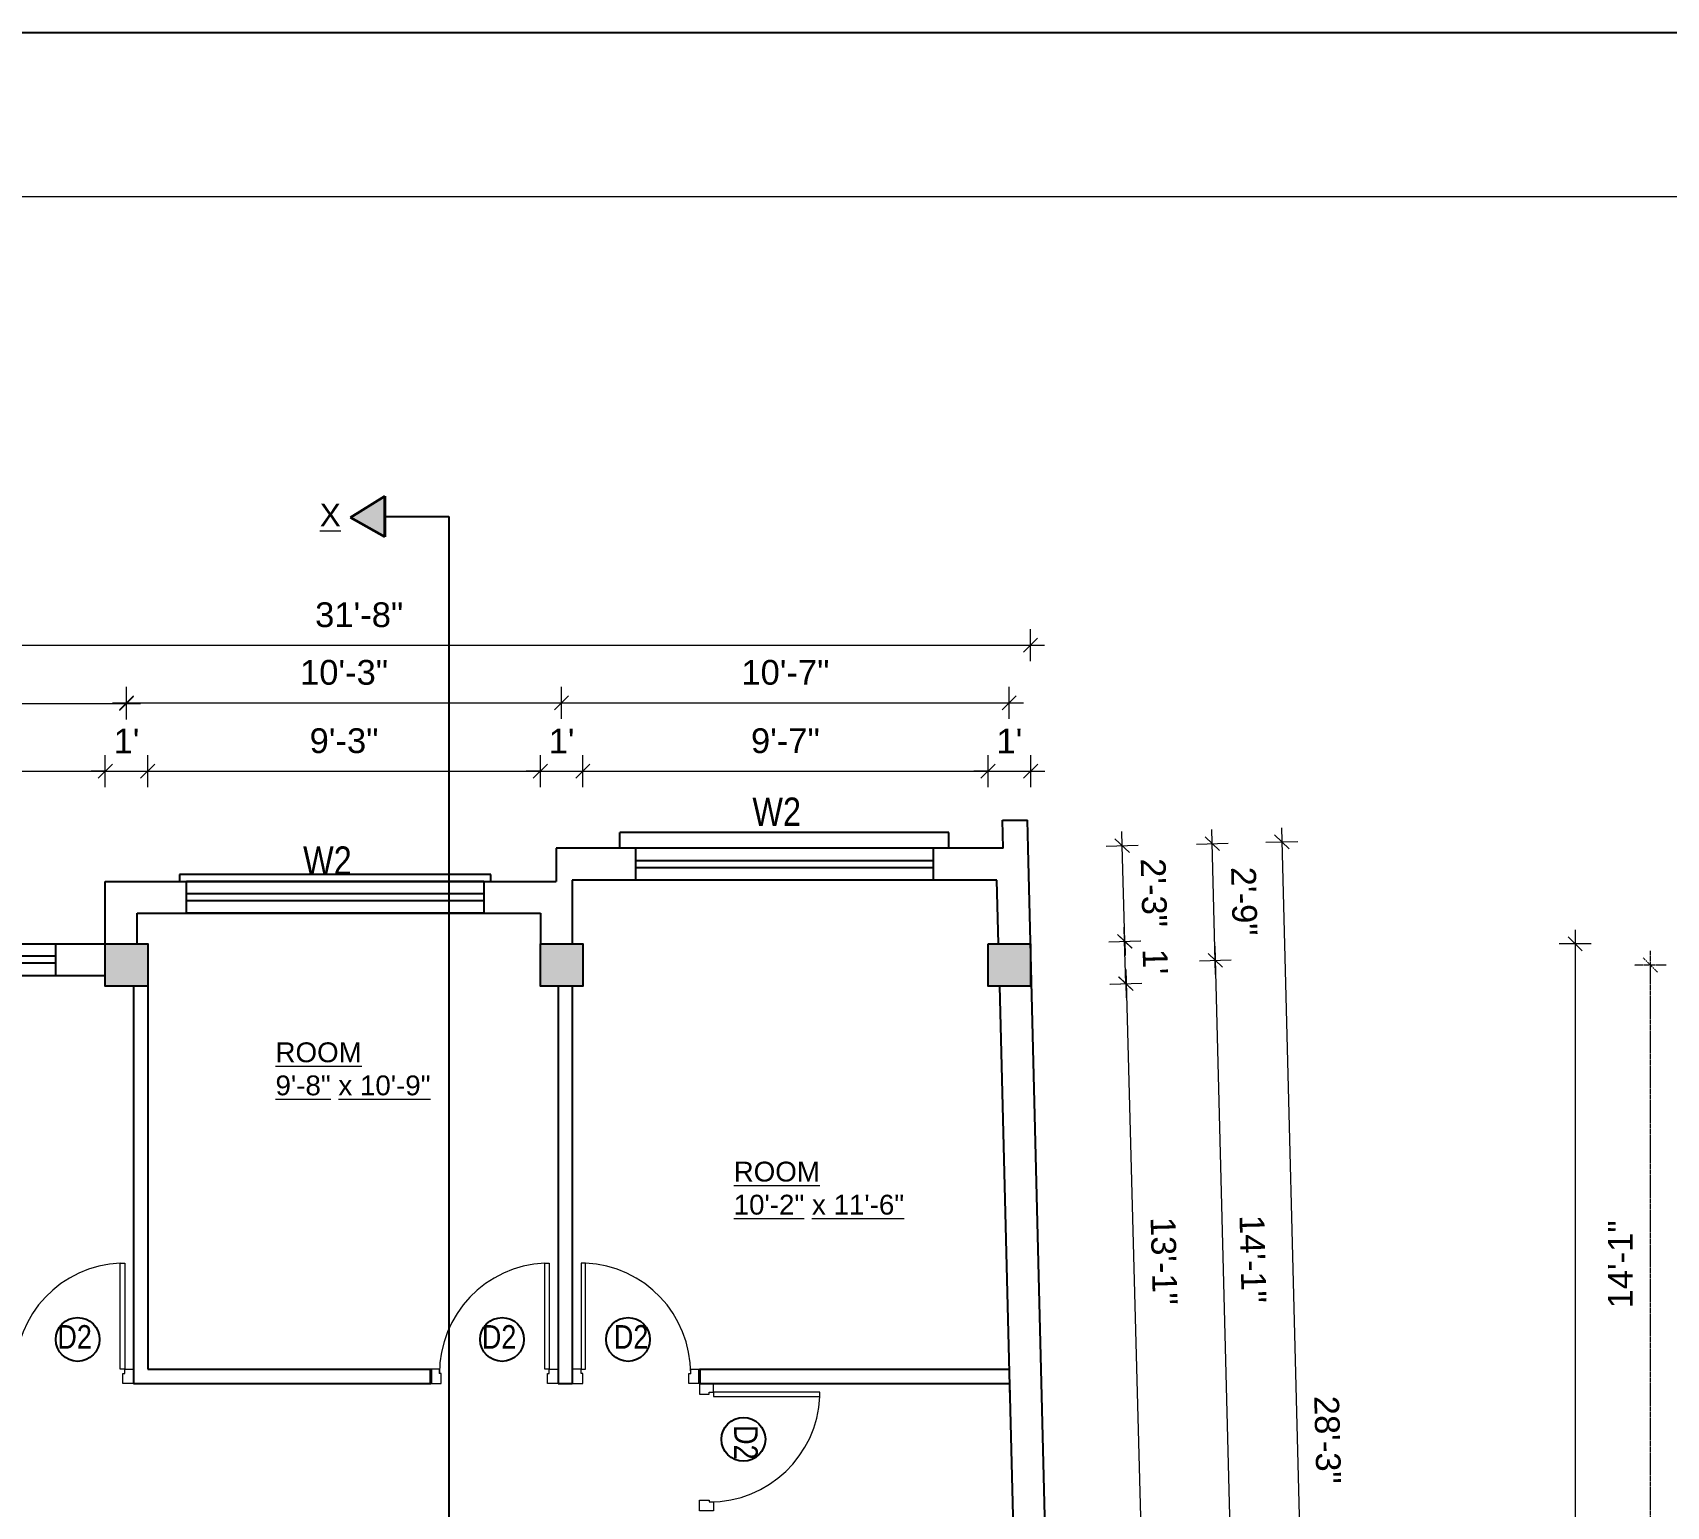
# Model space of a CAD drawing. Header units: inches. Extents: x -111 to 45239, y -6849 to 1261.
# Drawn here: x 24922.5 to 25384.3, y -5018.1 to -4601.5 of the extents above; entities that cross this region are included whole.
import ezdxf

# ---------------------------------------------------------------- set-up
doc = ezdxf.new("R2010")
doc.units = ezdxf.units.IN
doc.header["$LTSCALE"] = 0.5
doc.header["$MEASUREMENT"] = 0
doc.header["$PDMODE"] = 66
doc.linetypes.add('DASH', pattern=[0.35, 0.25, -0.1])
for name, color, linetype, lineweight in [('A_Title Text', 105, 'Continuous', 60), ('door', 202, 'Continuous', 5), ('ELE1', 3, 'Continuous', 9), ('TEXT', 220, 'Continuous', 9), ('Toilet', 7, 'Continuous', 25), ('wall', 20, 'Continuous', 40)]:
    doc.layers.add(name, color=color, linetype=linetype, lineweight=lineweight)
doc.styles.add('arial', font='arial.ttf')
doc.styles.add('ordinary', font='ARIALN.TTF')
doc.styles.get("Standard").update_dxf_attribs({"font": 'arial.ttf'})
doc.dimstyles.new('Sudeep', dxfattribs={"dimtxt": 6, "dimasz": 4, "dimexe": 4.5, "dimexo": 4.5, "dimgap": 5, "dimtad": 1, "dimdec": 0, "dimlunit": 4, "dimtxsty": 'arial', "dimblk": 'OBLIQUE', "dimcen": 250, "dimdle": 4, "dimclrd": 86, "dimclre": 5, "dimclrt": 1, "dimadec": 0, "dimazin": 0, "dimtfac": 1, "dimtdec": 0, "dimtix": 1, "dimtmove": 1, "dimatfit": 3, "dimldrblk": 'OBLIQUE', "dimfxl": 4.5, "dimfxlon": 1, "dimfrac": 2, "dimlwd": 15, "dimlwe": 13, "dimarcsym": 0})

# ---------------------------------------------------------------- blocks, each defined once
blk = doc.blocks.new('_Oblique')
at = {"color": 0, "linetype": 'ByBlock', "lineweight": -2}
blk.add_line((-0.5, -0.5), (0.5, 0.5), dxfattribs=at)
blk = doc.blocks.new('*D1246')
at = {"layer": 'A_Title Text', "color": 5, "lineweight": 13, "transparency": 16777216}
for p, q in [((24841, -4814.79), (24841, -4805.79)), ((24943, -4814.79), (24943, -4805.79))]:
    blk.add_line(p, q, dxfattribs=at)
at = {"layer": 'A_Title Text', "color": 86, "lineweight": 15, "transparency": 16777216}
blk.add_line((24837, -4810.29), (24947, -4810.29), dxfattribs=at)
at = {"layer": 'Defpoints', "color": 0, "transparency": 16777216}
for p in [(24943, -4810.29), (24841, -4859.09), (24943, -4859.09)]:
    blk.add_point(p, dxfattribs=at)
at = {"layer": 'A_Title Text', "color": 86, "lineweight": 15, "transparency": 16777216, "xscale": 4, "yscale": 4, "zscale": 4, "rotation": 180}
blk.add_blockref('_Oblique', (24841, -4810.29), dxfattribs=at)
at = {"layer": 'A_Title Text', "color": 86, "lineweight": 15, "transparency": 16777216, "xscale": 4, "yscale": 4, "zscale": 4}
blk.add_blockref('_Oblique', (24943, -4810.29), dxfattribs=at)
at = {"layer": 'A_Title Text', "color": 1, "transparency": 16777216, "insert": (24892, -4801.72), "char_height": 7, "attachment_point": 5, "style": 'arial'}
blk.add_mtext('8\'-6"', dxfattribs=at)
blk = doc.blocks.new('*D1247')
at = {"layer": 'A_Title Text', "color": 5, "lineweight": 13, "transparency": 16777216}
for p, q in [((25066, -4814.79), (25066, -4805.79)), ((25078, -4814.79), (25078, -4805.79))]:
    blk.add_line(p, q, dxfattribs=at)
at = {"layer": 'A_Title Text', "color": 86, "lineweight": 15, "transparency": 16777216}
for p, q in [((25066, -4810.29), (25062, -4810.29)), ((25066, -4810.29), (25078, -4810.29)), ((25078, -4810.29), (25082, -4810.29))]:
    blk.add_line(p, q, dxfattribs=at)
at = {"layer": 'Defpoints', "color": 0, "transparency": 16777216}
for p in [(25078, -4810.29), (25066, -4859.09), (25078, -4859.09)]:
    blk.add_point(p, dxfattribs=at)
at = {"layer": 'A_Title Text', "color": 86, "lineweight": 15, "transparency": 16777216, "xscale": 4, "yscale": 4, "zscale": 4}
blk.add_blockref('_Oblique', (25066, -4810.29), dxfattribs=at)
at = {"layer": 'A_Title Text', "color": 86, "lineweight": 15, "transparency": 16777216, "xscale": 4, "yscale": 4, "zscale": 4, "rotation": 180}
blk.add_blockref('_Oblique', (25078, -4810.29), dxfattribs=at)
at = {"layer": 'A_Title Text', "color": 1, "transparency": 16777216, "insert": (25072, -4801.78), "char_height": 7, "attachment_point": 5, "style": 'arial'}
blk.add_mtext("1'", dxfattribs=at)
blk = doc.blocks.new('*D1248')
at = {"layer": 'A_Title Text', "color": 5, "lineweight": 13, "transparency": 16777216}
for p, q in [((25078, -4814.79), (25078, -4805.79)), ((25192.56, -4814.79), (25192.56, -4805.79))]:
    blk.add_line(p, q, dxfattribs=at)
at = {"layer": 'A_Title Text', "color": 86, "lineweight": 15, "transparency": 16777216}
blk.add_line((25074, -4810.29), (25196.56, -4810.29), dxfattribs=at)
at = {"layer": 'Defpoints', "color": 0, "transparency": 16777216}
for p in [(25192.56, -4810.29), (25078, -4859.09), (25192.56, -4859.09)]:
    blk.add_point(p, dxfattribs=at)
at = {"layer": 'A_Title Text', "color": 86, "lineweight": 15, "transparency": 16777216, "xscale": 4, "yscale": 4, "zscale": 4, "rotation": 180}
blk.add_blockref('_Oblique', (25078, -4810.29), dxfattribs=at)
at = {"layer": 'A_Title Text', "color": 86, "lineweight": 15, "transparency": 16777216, "xscale": 4, "yscale": 4, "zscale": 4}
blk.add_blockref('_Oblique', (25192.56, -4810.29), dxfattribs=at)
at = {"layer": 'A_Title Text', "color": 1, "transparency": 16777216, "insert": (25135.28, -4801.72), "char_height": 7, "attachment_point": 5, "style": 'arial'}
blk.add_mtext('9\'-7"', dxfattribs=at)
blk = doc.blocks.new('*D1249')
at = {"layer": 'A_Title Text', "color": 5, "lineweight": 13, "transparency": 16777216}
for p, q in [((25192.56, -4814.79), (25192.56, -4805.79)), ((25204.64, -4814.79), (25204.64, -4805.79))]:
    blk.add_line(p, q, dxfattribs=at)
at = {"layer": 'A_Title Text', "color": 86, "lineweight": 15, "transparency": 16777216}
for p, q in [((25192.56, -4810.29), (25188.56, -4810.29)), ((25192.56, -4810.29), (25204.64, -4810.29)), ((25204.64, -4810.29), (25208.64, -4810.29))]:
    blk.add_line(p, q, dxfattribs=at)
at = {"layer": 'Defpoints', "color": 0, "transparency": 16777216}
for p in [(25204.64, -4810.29), (25192.56, -4859.09), (25204.64, -4862.09)]:
    blk.add_point(p, dxfattribs=at)
at = {"layer": 'A_Title Text', "color": 86, "lineweight": 15, "transparency": 16777216, "xscale": 4, "yscale": 4, "zscale": 4}
blk.add_blockref('_Oblique', (25192.56, -4810.29), dxfattribs=at)
at = {"layer": 'A_Title Text', "color": 86, "lineweight": 15, "transparency": 16777216, "xscale": 4, "yscale": 4, "zscale": 4, "rotation": 180}
blk.add_blockref('_Oblique', (25204.64, -4810.29), dxfattribs=at)
at = {"layer": 'A_Title Text', "color": 1, "transparency": 16777216, "insert": (25198.6, -4801.78), "char_height": 7, "attachment_point": 5, "style": 'arial'}
blk.add_mtext("1'", dxfattribs=at)
blk = doc.blocks.new('*D1250')
at = {"layer": 'A_Title Text', "color": 5, "lineweight": 13, "transparency": 16777216}
for p, q in [((24835, -4795.65), (24835, -4786.65)), ((24949, -4795.65), (24949, -4786.65))]:
    blk.add_line(p, q, dxfattribs=at)
at = {"layer": 'A_Title Text', "color": 86, "lineweight": 15, "transparency": 16777216}
blk.add_line((24831, -4791.15), (24953, -4791.15), dxfattribs=at)
at = {"layer": 'Defpoints', "color": 0, "transparency": 16777216}
for p in [(24949, -4791.15), (24835, -4865.09), (24949, -4865.09)]:
    blk.add_point(p, dxfattribs=at)
at = {"layer": 'A_Title Text', "color": 86, "lineweight": 15, "transparency": 16777216, "xscale": 4, "yscale": 4, "zscale": 4, "rotation": 180}
blk.add_blockref('_Oblique', (24835, -4791.15), dxfattribs=at)
at = {"layer": 'A_Title Text', "color": 86, "lineweight": 15, "transparency": 16777216, "xscale": 4, "yscale": 4, "zscale": 4}
blk.add_blockref('_Oblique', (24949, -4791.15), dxfattribs=at)
at = {"layer": 'A_Title Text', "color": 1, "transparency": 16777216, "insert": (24892, -4782.58), "char_height": 7, "attachment_point": 5, "style": 'arial'}
blk.add_mtext('9\'-6"', dxfattribs=at)
blk = doc.blocks.new('*D1251')
at = {"layer": 'A_Title Text', "color": 5, "lineweight": 13, "transparency": 16777216}
for p, q in [((24949, -4795.46), (24949, -4786.46)), ((25072, -4795.46), (25072, -4786.46))]:
    blk.add_line(p, q, dxfattribs=at)
at = {"layer": 'A_Title Text', "color": 86, "lineweight": 15, "transparency": 16777216}
blk.add_line((24945, -4790.96), (25076, -4790.96), dxfattribs=at)
at = {"layer": 'Defpoints', "color": 0, "transparency": 16777216}
for p in [(25072, -4790.96), (24949, -4865.09), (25072, -4865.09)]:
    blk.add_point(p, dxfattribs=at)
at = {"layer": 'A_Title Text', "color": 86, "lineweight": 15, "transparency": 16777216, "xscale": 4, "yscale": 4, "zscale": 4, "rotation": 180}
blk.add_blockref('_Oblique', (24949, -4790.96), dxfattribs=at)
at = {"layer": 'A_Title Text', "color": 86, "lineweight": 15, "transparency": 16777216, "xscale": 4, "yscale": 4, "zscale": 4}
blk.add_blockref('_Oblique', (25072, -4790.96), dxfattribs=at)
at = {"layer": 'A_Title Text', "color": 1, "transparency": 16777216, "insert": (25010.5, -4782.39), "char_height": 7, "attachment_point": 5, "style": 'arial'}
blk.add_mtext('10\'-3"', dxfattribs=at)
blk = doc.blocks.new('*D1252')
at = {"layer": 'A_Title Text', "color": 5, "lineweight": 13, "transparency": 16777216}
for p, q in [((25072, -4795.46), (25072, -4786.46)), ((25198.56, -4795.46), (25198.56, -4786.46))]:
    blk.add_line(p, q, dxfattribs=at)
at = {"layer": 'A_Title Text', "color": 86, "lineweight": 15, "transparency": 16777216}
blk.add_line((25068, -4790.96), (25202.56, -4790.96), dxfattribs=at)
at = {"layer": 'Defpoints', "color": 0, "transparency": 16777216}
for p in [(25198.56, -4790.96), (25072, -4865.09), (25198.56, -4865.09)]:
    blk.add_point(p, dxfattribs=at)
at = {"layer": 'A_Title Text', "color": 86, "lineweight": 15, "transparency": 16777216, "xscale": 4, "yscale": 4, "zscale": 4, "rotation": 180}
blk.add_blockref('_Oblique', (25072, -4790.96), dxfattribs=at)
at = {"layer": 'A_Title Text', "color": 86, "lineweight": 15, "transparency": 16777216, "xscale": 4, "yscale": 4, "zscale": 4}
blk.add_blockref('_Oblique', (25198.56, -4790.96), dxfattribs=at)
at = {"layer": 'A_Title Text', "color": 1, "transparency": 16777216, "insert": (25135.28, -4782.39), "char_height": 7, "attachment_point": 5, "style": 'arial'}
blk.add_mtext('10\'-7"', dxfattribs=at)
blk = doc.blocks.new('*D1254')
at = {"layer": 'A_Title Text', "color": 5, "lineweight": 13, "transparency": 16777216}
for p, q in [((24943, -4814.79), (24943, -4805.79)), ((24955, -4814.79), (24955, -4805.79))]:
    blk.add_line(p, q, dxfattribs=at)
at = {"layer": 'A_Title Text', "color": 86, "lineweight": 15, "transparency": 16777216}
for p, q in [((24943, -4810.29), (24939, -4810.29)), ((24943, -4810.29), (24955, -4810.29)), ((24955, -4810.29), (24959, -4810.29))]:
    blk.add_line(p, q, dxfattribs=at)
at = {"layer": 'Defpoints', "color": 0, "transparency": 16777216}
for p in [(24955, -4810.29), (24943, -4859.09), (24955, -4859.09)]:
    blk.add_point(p, dxfattribs=at)
at = {"layer": 'A_Title Text', "color": 86, "lineweight": 15, "transparency": 16777216, "xscale": 4, "yscale": 4, "zscale": 4}
blk.add_blockref('_Oblique', (24943, -4810.29), dxfattribs=at)
at = {"layer": 'A_Title Text', "color": 86, "lineweight": 15, "transparency": 16777216, "xscale": 4, "yscale": 4, "zscale": 4, "rotation": 180}
blk.add_blockref('_Oblique', (24955, -4810.29), dxfattribs=at)
at = {"layer": 'A_Title Text', "color": 1, "transparency": 16777216, "insert": (24949, -4801.78), "char_height": 7, "attachment_point": 5, "style": 'arial'}
blk.add_mtext("1'", dxfattribs=at)
blk = doc.blocks.new('*D1255')
at = {"layer": 'A_Title Text', "color": 5, "lineweight": 13, "transparency": 16777216}
for p, q in [((24955, -4814.79), (24955, -4805.79)), ((25066, -4814.79), (25066, -4805.79))]:
    blk.add_line(p, q, dxfattribs=at)
at = {"layer": 'A_Title Text', "color": 86, "lineweight": 15, "transparency": 16777216}
blk.add_line((24951, -4810.29), (25070, -4810.29), dxfattribs=at)
at = {"layer": 'Defpoints', "color": 0, "transparency": 16777216}
for p in [(25066, -4810.29), (24955, -4859.09), (25066, -4859.09)]:
    blk.add_point(p, dxfattribs=at)
at = {"layer": 'A_Title Text', "color": 86, "lineweight": 15, "transparency": 16777216, "xscale": 4, "yscale": 4, "zscale": 4, "rotation": 180}
blk.add_blockref('_Oblique', (24955, -4810.29), dxfattribs=at)
at = {"layer": 'A_Title Text', "color": 86, "lineweight": 15, "transparency": 16777216, "xscale": 4, "yscale": 4, "zscale": 4}
blk.add_blockref('_Oblique', (25066, -4810.29), dxfattribs=at)
at = {"layer": 'A_Title Text', "color": 1, "transparency": 16777216, "insert": (25010.5, -4801.71), "char_height": 7, "attachment_point": 5, "style": 'arial'}
blk.add_mtext('9\'-3"', dxfattribs=at)
blk = doc.blocks.new('*D1256')
at = {"layer": 'A_Title Text', "color": 5, "lineweight": 13, "transparency": 16777216}
for p, q in [((24825, -4779.17), (24825, -4770.17)), ((25204.56, -4779.17), (25204.56, -4770.17))]:
    blk.add_line(p, q, dxfattribs=at)
at = {"layer": 'A_Title Text', "color": 86, "lineweight": 15, "transparency": 16777216}
blk.add_line((24821, -4774.67), (25208.56, -4774.67), dxfattribs=at)
at = {"layer": 'Defpoints', "color": 0, "transparency": 16777216}
for p in [(25204.56, -4774.67), (24825, -4859.71), (25204.56, -4859.09)]:
    blk.add_point(p, dxfattribs=at)
at = {"layer": 'A_Title Text', "color": 86, "lineweight": 15, "transparency": 16777216, "xscale": 4, "yscale": 4, "zscale": 4, "rotation": 180}
blk.add_blockref('_Oblique', (24825, -4774.67), dxfattribs=at)
at = {"layer": 'A_Title Text', "color": 86, "lineweight": 15, "transparency": 16777216, "xscale": 4, "yscale": 4, "zscale": 4}
blk.add_blockref('_Oblique', (25204.56, -4774.67), dxfattribs=at)
at = {"layer": 'A_Title Text', "color": 1, "transparency": 16777216, "insert": (25014.78, -4766.1), "char_height": 7, "attachment_point": 5, "style": 'arial'}
blk.add_mtext('31\'-8"', dxfattribs=at)
blk = doc.blocks.new('*D1235')
at = {"layer": 'A_Title Text', "color": 86, "lineweight": 15, "transparency": 16777216}
blk.add_line((25231.48, -4866.35), (25235.97, -5031.6), dxfattribs=at)
at = {"layer": 'A_Title Text', "color": 5, "lineweight": 13, "transparency": 16777216}
for p, q in [((25227.09, -4870.47), (25236.08, -4870.23)), ((25231.37, -5027.73), (25240.36, -5027.48))]:
    blk.add_line(p, q, dxfattribs=at)
at = {"layer": 'Defpoints', "color": 0, "transparency": 16777216}
for p in [(25204.56, -4871.09), (25208.84, -5028.34), (25235.87, -5027.6)]:
    blk.add_point(p, dxfattribs=at)
at = {"layer": 'A_Title Text', "color": 86, "lineweight": 15, "transparency": 16777216, "xscale": 4, "yscale": 4, "zscale": 4}
for p, rotation in [((25231.58, -4870.35), 91.55964457940769), ((25235.87, -5027.6), 271.5596445794077)]:
    blk.add_blockref('_Oblique', p, dxfattribs=dict(at, rotation=rotation))
at = {"layer": 'A_Title Text', "color": 1, "transparency": 16777216, "insert": (25242.3, -4948.74), "char_height": 7, "attachment_point": 5, "rotation": 271.5596, "style": 'arial'}
blk.add_mtext('13\'-1"', dxfattribs=at)
blk = doc.blocks.new('*D1239')
at = {"layer": 'A_Title Text', "color": 5, "lineweight": 13, "transparency": 16777216}
for p, q in [((25226.69, -4858.48), (25235.69, -4858.24)), ((25227.02, -4870.48), (25236.01, -4870.23))]:
    blk.add_line(p, q, dxfattribs=at)
at = {"layer": 'A_Title Text', "color": 86, "lineweight": 15, "transparency": 16777216}
for p, q in [((25231.19, -4858.36), (25231.08, -4854.36)), ((25231.51, -4870.35), (25231.19, -4858.36)), ((25231.51, -4870.35), (25231.62, -4874.35))]:
    blk.add_line(p, q, dxfattribs=at)
at = {"layer": 'Defpoints', "color": 0, "transparency": 16777216}
for p in [(25231.19, -4858.36), (25204.49, -4859.09), (25204.56, -4871.09)]:
    blk.add_point(p, dxfattribs=at)
at = {"layer": 'A_Title Text', "color": 86, "lineweight": 15, "transparency": 16777216, "xscale": 4, "yscale": 4, "zscale": 4}
for p, rotation in [((25231.19, -4858.36), 271.5596445794163), ((25231.51, -4870.35), 91.55964457941627)]:
    blk.add_blockref('_Oblique', p, dxfattribs=dict(at, rotation=rotation))
at = {"layer": 'A_Title Text', "color": 1, "transparency": 16777216, "insert": (25239.86, -4864.13), "char_height": 7, "attachment_point": 5, "rotation": 271.5596, "style": 'arial'}
blk.add_mtext("1'", dxfattribs=at)
blk = doc.blocks.new('*D1240')
at = {"layer": 'Defpoints', "color": 0, "transparency": 16777216}
for p in [(25203.8, -4832.09), (25230.5, -4831.36), (25204.49, -4859.09)]:
    blk.add_point(p, dxfattribs=at)
at = {"layer": 'Toilet', "color": 86, "lineweight": 15, "transparency": 16777216}
for p, q in [((25230.5, -4831.36), (25230.39, -4827.36)), ((25231.23, -4858.36), (25230.5, -4831.36)), ((25231.23, -4858.36), (25231.34, -4862.36))]:
    blk.add_line(p, q, dxfattribs=at)
at = {"layer": 'Toilet', "color": 5, "lineweight": 13, "transparency": 16777216}
for p, q in [((25226, -4831.48), (25235, -4831.24)), ((25226.74, -4858.48), (25235.73, -4858.24))]:
    blk.add_line(p, q, dxfattribs=at)
at = {"layer": 'Toilet', "color": 86, "lineweight": 15, "transparency": 16777216, "xscale": 4, "yscale": 4, "zscale": 4}
for p, rotation in [((25230.5, -4831.36), 271.5596445794163), ((25231.23, -4858.36), 91.55964457941627)]:
    blk.add_blockref('_Oblique', p, dxfattribs=dict(at, rotation=rotation))
at = {"layer": 'Toilet', "color": 1, "transparency": 16777216, "insert": (25239.44, -4844.63), "char_height": 7, "attachment_point": 5, "rotation": 271.5596, "style": 'arial'}
blk.add_mtext('2\'-3"', dxfattribs=at)
blk = doc.blocks.new('*D1241')
at = {"layer": 'A_Title Text', "color": 86, "lineweight": 15, "transparency": 16777216}
blk.add_line((25256.72, -4859.77), (25261.2, -5037.02), dxfattribs=at)
at = {"layer": 'A_Title Text', "color": 5, "lineweight": 13, "transparency": 16777216}
for p, q in [((25252.32, -4863.88), (25261.32, -4863.65)), ((25256.6, -5033.13), (25265.6, -5032.9))]:
    blk.add_line(p, q, dxfattribs=at)
at = {"layer": 'Defpoints', "color": 0, "transparency": 16777216}
for p in [(25204.56, -4865.09), (25261.1, -5033.02), (25208.84, -5034.34)]:
    blk.add_point(p, dxfattribs=at)
at = {"layer": 'A_Title Text', "color": 86, "lineweight": 15, "transparency": 16777216, "xscale": 4, "yscale": 4, "zscale": 4}
for p, rotation in [((25256.82, -4863.77), 91.44911383239761), ((25261.1, -5033.02), 271.4491138323976)]:
    blk.add_blockref('_Oblique', p, dxfattribs=dict(at, rotation=rotation))
at = {"layer": 'A_Title Text', "color": 1, "transparency": 16777216, "insert": (25267.47, -4948.18), "char_height": 7, "attachment_point": 5, "rotation": 271.4491, "style": 'arial'}
blk.add_mtext('14\'-1"', dxfattribs=at)
blk = doc.blocks.new('*D1243')
at = {"layer": 'Defpoints', "color": 0, "transparency": 16777216}
for p in [(25203.8, -4832.09), (25212.44, -5170.62), (25284.29, -5168.78)]:
    blk.add_point(p, dxfattribs=at)
at = {"layer": 'Toilet', "color": 86, "lineweight": 15, "transparency": 16777216}
blk.add_line((25275.55, -4826.26), (25284.39, -5172.78), dxfattribs=at)
at = {"layer": 'Toilet', "color": 5, "lineweight": 13, "transparency": 16777216}
for p, q in [((25271.15, -4830.37), (25280.15, -4830.14)), ((25279.79, -5168.9), (25288.79, -5168.67))]:
    blk.add_line(p, q, dxfattribs=at)
at = {"layer": 'Toilet', "color": 86, "lineweight": 15, "transparency": 16777216, "xscale": 4, "yscale": 4, "zscale": 4}
for p, rotation in [((25275.65, -4830.25), 91.46195018982071), ((25284.29, -5168.78), 271.4619501898207)]:
    blk.add_blockref('_Oblique', p, dxfattribs=dict(at, rotation=rotation))
at = {"layer": 'Toilet', "color": 1, "transparency": 16777216, "insert": (25288.54, -4999.3), "char_height": 7, "attachment_point": 5, "rotation": 271.462, "style": 'arial'}
blk.add_mtext('28\'-3"', dxfattribs=at)
blk = doc.blocks.new('*D1244')
at = {"layer": 'Defpoints', "color": 0, "transparency": 16777216}
for p in [(25255.98, -4830.77), (25203.8, -4832.09), (25204.56, -4865.09)]:
    blk.add_point(p, dxfattribs=at)
at = {"layer": 'Toilet', "color": 5, "lineweight": 13, "transparency": 16777216}
for p, q in [((25251.49, -4830.88), (25260.48, -4830.65)), ((25252.32, -4863.88), (25261.32, -4863.65))]:
    blk.add_line(p, q, dxfattribs=at)
at = {"layer": 'Toilet', "color": 86, "lineweight": 15, "transparency": 16777216}
blk.add_line((25256.92, -4867.76), (25255.88, -4826.77), dxfattribs=at)
at = {"layer": 'Toilet', "color": 86, "lineweight": 15, "transparency": 16777216, "xscale": 4, "yscale": 4, "zscale": 4}
for p, rotation in [((25255.98, -4830.77), 91.44911383237479), ((25256.82, -4863.77), 271.4491138323748)]:
    blk.add_blockref('_Oblique', p, dxfattribs=dict(at, rotation=rotation))
at = {"layer": 'Toilet', "color": 1, "transparency": 16777216, "insert": (25264.97, -4847.05), "char_height": 7, "attachment_point": 5, "rotation": 271.4491, "style": 'arial'}
blk.add_mtext('2\'-9"', dxfattribs=at)
blk = doc.blocks.new('*D1287')
at = {"layer": 'A_Title Text', "color": 86, "linetype": 'DASH', "lineweight": 15, "ltscale": 0.1, "transparency": 16777216}
blk.add_line((25379.82, -5038.34), (25379.82, -4861.09), dxfattribs=at)
at = {"layer": 'A_Title Text', "color": 5, "linetype": 'DASH', "lineweight": 13, "ltscale": 0.1, "transparency": 16777216}
for p, q in [((25384.32, -4865.09), (25375.32, -4865.09)), ((25384.32, -5034.34), (25375.32, -5034.34))]:
    blk.add_line(p, q, dxfattribs=at)
at = {"layer": 'Defpoints', "color": 0, "linetype": 'DASH', "ltscale": 0.1, "transparency": 16777216}
for p in [(25379.82, -4865.09), (25432.5, -4865.09), (25432.5, -5034.34)]:
    blk.add_point(p, dxfattribs=at)
at = {"layer": 'A_Title Text', "color": 86, "linetype": 'DASH', "lineweight": 15, "ltscale": 0.1, "transparency": 16777216, "xscale": 4, "yscale": 4, "zscale": 4}
for p, rotation in [((25379.82, -4865.09), 90), ((25379.82, -5034.34), 270)]:
    blk.add_blockref('_Oblique', p, dxfattribs=dict(at, rotation=rotation))
at = {"layer": 'A_Title Text', "color": 1, "linetype": 'DASH', "ltscale": 0.1, "transparency": 16777216, "insert": (25371.3, -4949.71), "char_height": 7, "attachment_point": 5, "rotation": 90, "style": 'arial'}
blk.add_mtext('14\'-1"', dxfattribs=at)
blk = doc.blocks.new('*D1288')
at = {"layer": 'A_Title Text', "color": 86, "lineweight": 15, "transparency": 16777216}
blk.add_line((25358.57, -4855.09), (25358.57, -5224.92), dxfattribs=at)
at = {"layer": 'A_Title Text', "color": 5, "lineweight": 13, "transparency": 16777216}
for p, q in [((25363.07, -4859.09), (25354.07, -4859.09)), ((25363.07, -5220.92), (25354.07, -5220.92))]:
    blk.add_line(p, q, dxfattribs=at)
at = {"layer": 'Defpoints', "color": 0, "transparency": 16777216}
for p in [(25426.5, -4859.09), (25358.57, -5220.92), (25402.78, -5220.92)]:
    blk.add_point(p, dxfattribs=at)
at = {"layer": 'A_Title Text', "color": 86, "lineweight": 15, "transparency": 16777216, "xscale": 4, "yscale": 4, "zscale": 4}
for p, rotation in [((25358.57, -4859.09), 90), ((25358.57, -5220.92), 270)]:
    blk.add_blockref('_Oblique', p, dxfattribs=dict(at, rotation=rotation))
at = {"layer": 'A_Title Text', "color": 1, "transparency": 16777216, "insert": (25349.99, -5040), "char_height": 7, "attachment_point": 5, "rotation": 90, "style": 'arial'}
blk.add_mtext('30\'-2"', dxfattribs=at)

msp = doc.modelspace()

# ---------------------------------------------------------------- hatches: boundary and pattern name
at = {"layer": 'Toilet'}
for points in [[(24955, -4859.09), (24943, -4859.09), (24943, -4871.09), (24955, -4871.09)], [(25078, -4859.09), (25066, -4859.09), (25066, -4871.09), (25078, -4871.09)], [(25204.56, -4859.09), (25192.56, -4859.09), (25192.56, -4871.09), (25204.56, -4871.09)]]:
    msp.add_hatch(color=1, dxfattribs=at).paths.add_polyline_path(points)
at = {"layer": 'wall', "ltscale": 5}
h = msp.add_hatch(color=2, dxfattribs=at)
h.dxf.hatch_style = 1
h.paths.add_polyline_path([(25012.29, -4738.58), (25022.06, -4732.51), (25022.06, -4744.04)])

# ---------------------------------------------------------------- linework, layer by layer
at = {"layer": 'Defpoints'}
msp.add_lwpolyline([(27791.71, -4601.52), (24614.11, -4601.52), (24614.11, -6849.49), (27791.71, -6849.49)], close=True, dxfattribs=at)
at = {"layer": 'door', "ltscale": 0.5}
for p, q in [((24948.5, -4979.35), (24951, -4979.35)), ((24948.5, -4979.35), (24951, -4979.35)), ((25068.5, -4979.35), (25071, -4979.35)), ((25068.5, -4979.35), (25071, -4979.35)), ((25077.5, -4979.35), (25075, -4979.35)), ((25077.5, -4979.35), (25075, -4979.35)), ((25115, -4985.85), (25115, -4983.35)), ((25115, -4985.85), (25115, -4983.35))]:
    msp.add_line(p, q, dxfattribs=at)
for points in [[(24948.5, -4949.35), (24948.5, -4979.35), (24947.25, -4979.35), (24947.25, -4949.35)], [(24948.5, -4949.35), (24948.5, -4979.35), (24947.25, -4979.35), (24947.25, -4949.35)], [(25068.5, -4949.35), (25068.5, -4979.35), (25067.25, -4979.35), (25067.25, -4949.35)], [(25068.5, -4949.35), (25068.5, -4979.35), (25067.25, -4979.35), (25067.25, -4949.35)], [(25077.5, -4949.35), (25077.5, -4979.35), (25078.75, -4979.35), (25078.75, -4949.35)], [(25077.5, -4949.35), (25077.5, -4979.35), (25078.75, -4979.35), (25078.75, -4949.35)], [(25037.5, -4979.35), (25035, -4979.35), (25035, -4983.35), (25038, -4983.35), (25038, -4980.6), (25037.5, -4980.6)], [(25037.5, -4979.35), (25035, -4979.35), (25035, -4983.35), (25038, -4983.35), (25038, -4980.6), (25037.5, -4980.6)], [(25108.5, -4979.35), (25111, -4979.35), (25111, -4983.35), (25108, -4983.35), (25108, -4980.6), (25108.5, -4980.6)], [(25108.5, -4979.35), (25111, -4979.35), (25111, -4983.35), (25108, -4983.35), (25108, -4980.6), (25108.5, -4980.6)], [(25145, -4985.85), (25115, -4985.85), (25115, -4987.1), (25145, -4987.1)], [(25145, -4985.85), (25115, -4985.85), (25115, -4987.1), (25145, -4987.1)], [(25115, -5016.85), (25115, -5019.35), (25111, -5019.35), (25111, -5016.35), (25113.75, -5016.35), (25113.75, -5016.85)]]:
    msp.add_lwpolyline(points, close=True, dxfattribs=at)
for points in [[(24951, -4979.35), (24951, -4983.35), (24948, -4983.35), (24948, -4980.6), (24948.5, -4980.6), (24948.5, -4979.35)], [(24951, -4979.35), (24951, -4983.35), (24948, -4983.35), (24948, -4980.6), (24948.5, -4980.6), (24948.5, -4979.35)], [(25071, -4979.35), (25071, -4983.35), (25068, -4983.35), (25068, -4980.6), (25068.5, -4980.6), (25068.5, -4979.35)], [(25071, -4979.35), (25071, -4983.35), (25068, -4983.35), (25068, -4980.6), (25068.5, -4980.6), (25068.5, -4979.35)], [(25075, -4979.35), (25075, -4983.35), (25078, -4983.35), (25078, -4980.6), (25077.5, -4980.6), (25077.5, -4979.35)], [(25075, -4979.35), (25075, -4983.35), (25078, -4983.35), (25078, -4980.6), (25077.5, -4980.6), (25077.5, -4979.35)], [(25115, -4983.35), (25111, -4983.35), (25111, -4986.35), (25113.75, -4986.35), (25113.75, -4985.85), (25115, -4985.85)], [(25115, -4983.35), (25111, -4983.35), (25111, -4986.35), (25113.75, -4986.35), (25113.75, -4985.85), (25115, -4985.85)]]:
    msp.add_lwpolyline(points, dxfattribs=at)
for centre, start, end in [((24948.62, -4980.45), 92.5338, 180.2834), ((24948.62, -4980.45), 92.5338, 180.2834), ((25068.62, -4980.45), 92.5338, 180.2834), ((25068.62, -4980.45), 92.5338, 180.2834), ((25077.37, -4980.45), 359.7166, 87.4662), ((25077.37, -4980.45), 359.7166, 87.4662), ((25113.9, -4985.72), 269.7166, 357.4662), ((25113.9, -4985.72), 269.7166, 357.4662)]:
    msp.add_arc(centre, 31.13, start, end, dxfattribs=at)
at = {"layer": 'ELE1'}
msp.add_lwpolyline([(24660.43, -4647.84), (27745.39, -4647.84), (27745.39, -6803.17), (24660.43, -6803.17)], close=True, dxfattribs=at)
at = {"layer": 'Toilet'}
for p, q in [((25022.06, -4738.27), (25040.17, -4738.27)), ((25040.17, -4738.27), (25040.17, -5277.59)), ((25196.88, -4832.09), (25196.67, -4824.09)), ((25196.67, -4824.09), (25203.68, -4824.09)), ((25203.88, -4832.09), (25203.68, -4824.09)), ((25181.51, -4827.59), (25088.51, -4827.59)), ((25088.51, -4832.09), (25088.51, -4827.59)), ((25181.51, -4832.09), (25181.51, -4827.59)), ((25196.88, -4832.09), (25070.5, -4832.09)), ((25070.5, -4832.09), (25070.5, -4841.46)), ((25212.44, -5170.62), (25203.88, -4832.09)), ((24943, -4841.46), (25070.5, -4841.46)), ((24943, -4859.09), (24943, -4841.46)), ((25195.03, -4841.09), (25075, -4841.09)), ((25075, -4841.09), (25075, -4859.09)), ((25195.56, -4859.09), (25195.03, -4841.09)), ((24952, -4850.46), (25066, -4850.46)), ((24952, -4859.09), (24952, -4850.46)), ((25066, -4850.46), (25066, -4859.09)), ((24928, -4859.09), (24943, -4859.09)), ((24928, -4868.09), (24943, -4868.09)), ((24951, -4871.09), (24951, -4983.34)), ((24955, -4871.09), (24955, -4979.34)), ((25071, -4871.09), (25071, -4983.35)), ((25075, -4871.09), (25075, -4983.35)), ((25198.83, -4987.84), (25195.86, -4871.09)), ((24951, -4983.34), (25035, -4983.34)), ((24955, -4979.34), (25035, -4979.34)), ((24955, -4983.35), (24955, -4983.35)), ((25035, -4983.34), (25035, -4979.34)), ((25071, -4983.35), (25075, -4983.35)), ((25111, -4983.35), (25111, -4979.34)), ((25111, -4979.35), (25198.62, -4979.35)), ((25111, -4983.35), (25198.72, -4983.35)), ((25199.87, -5028.34), (25198.72, -4983.35))]:
    msp.add_line(p, q, dxfattribs=at)
at = {"layer": 'Toilet', "color": 3}
for p, q in [((25093.01, -4841.09), (25093.01, -4832.09)), ((25177.01, -4832.09), (25093.01, -4832.09)), ((25177.01, -4832.09), (25177.01, -4841.09)), ((25052, -4839.46), (24964, -4839.46)), ((24964, -4839.46), (24964, -4841.46)), ((25052, -4841.46), (25052, -4839.46)), ((25177.01, -4835.59), (25093.01, -4835.59)), ((25177.01, -4837.59), (25093.01, -4837.59)), ((24966, -4850.46), (24966, -4841.46)), ((25050, -4841.46), (24966, -4841.46)), ((25050, -4841.46), (25050, -4850.46)), ((25177.01, -4841.09), (25093.01, -4841.09)), ((25050, -4844.96), (24966, -4844.96)), ((25050, -4846.96), (24966, -4846.96)), ((25050, -4850.46), (24966, -4850.46)), ((24857, -4859.09), (24929, -4859.09)), ((24929, -4862.59), (24857, -4862.59)), ((24929, -4868.09), (24929, -4859.09)), ((24929, -4864.59), (24857, -4864.59)), ((24857, -4868.09), (24929, -4868.09))]:
    msp.add_line(p, q, dxfattribs=at)
at = {"layer": 'Toilet'}
for points in [[(24943, -4859.09), (24955, -4859.09), (24955, -4871.09), (24943, -4871.09)], [(25066, -4859.09), (25078, -4859.09), (25078, -4871.09), (25066, -4871.09)], [(25192.56, -4859.09), (25204.56, -4859.09), (25204.56, -4871.09), (25192.56, -4871.09)]]:
    msp.add_lwpolyline(points, close=True, dxfattribs=at)
for centre in [(24935.19, -4970.93), (25055.19, -4970.93), (25090.81, -4970.93), (25123.42, -4999.16)]:
    msp.add_circle(centre, 6.19, dxfattribs=at)
at = {"layer": 'wall', "color": 1, "ltscale": 5}
for p, q in [((25012.29, -4738.58), (25022.06, -4732.51)), ((25022.06, -4732.51), (25022.06, -4744.04)), ((25022.06, -4744.04), (25012.29, -4738.58))]:
    msp.add_line(p, q, dxfattribs=at)
at = {"layer": 'wall', "ltscale": 5}
for p, q in [((25035, -4983.35), (25035, -4979.35)), ((25035, -4983.35), (25035, -4979.35)), ((25035, -4983.35), (25035, -4979.35)), ((25035, -4983.35), (25035, -4979.35)), ((25035, -4983.35), (25035, -4979.35)), ((25035, -4983.35), (25035, -4979.35)), ((25111, -4983.35), (25111, -4979.35)), ((25111, -4983.35), (25111, -4979.35)), ((25111, -4983.35), (25111, -4979.35)), ((25111, -4983.35), (25111, -4979.35)), ((25111, -4983.35), (25111, -4979.35)), ((25111, -4983.35), (25111, -4979.35))]:
    msp.add_line(p, q, dxfattribs=at)

# ---------------------------------------------------------------- texts
at = {"layer": 'door', "ltscale": 0.5, "style": 'ordinary'}
for s, insert, char_height, width, attachment_point, rotation in [('W2', (25125.95, -4825.74), 8, 4.3538, 7, 0), ('W2', (24998.93, -4839.56), 8, 4.3538, 7, 0), ('D2', (25127.46, -4995.14), 6.664, 3.6268, 1, 270)]:
    msp.add_mtext(s, dxfattribs=dict(at, insert=insert, char_height=char_height, width=width, attachment_point=attachment_point, rotation=rotation))
at = {"layer": 'door', "ltscale": 0.5, "char_height": 6.664, "width": 3.6268, "style": 'ordinary'}
for insert, attachment_point in [((24939.21, -4966.88), 3), ((25059.21, -4966.88), 3), ((25086.78, -4966.88), 1)]:
    msp.add_mtext('D2', dxfattribs=dict(at, insert=insert, attachment_point=attachment_point))
at = {"layer": 'TEXT'}
for s, insert, char_height, width, attachment_point in [('{\\LX}', (25009.59, -4741.08), 6.378, 70.6779, 9), ('{\\fArial TUR|b0|i0|c162|p34;\\LROOM\\P\\fArial TUR|b0|i0|c0|p34;9\\fArial TUR|b0|i0|c162|p34;\'-\\fArial TUR|b0|i0|c0|p34;8\\fArial TUR|b0|i0|c162|p34;" x 1\\fArial TUR|b0|i0|c0|p34;0\\fArial TUR|b0|i0|c162|p34;\'-\\fArial TUR|b0|i0|c0|p34;9\\fArial TUR|b0|i0|c162|p34;"}', (24991.13, -4901.99), 5.60913, 62.1621, 7), ('{\\fArial TUR|b0|i0|c162|p34;\\LROOM\\P\\fArial TUR|b0|i0|c0|p34;10\\fArial TUR|b0|i0|c162|p34;\'-\\fArial TUR|b0|i0|c0|p34;2\\fArial TUR|b0|i0|c162|p34;" x 1\\fArial TUR|b0|i0|c0|p34;1\\fArial TUR|b0|i0|c162|p34;\'-\\fArial TUR|b0|i0|c0|p34;6\\fArial TUR|b0|i0|c162|p34;"}', (25120.66, -4935.71), 5.60913, 62.1621, 7)]:
    msp.add_mtext(s, dxfattribs=dict(at, insert=insert, char_height=char_height, width=width, attachment_point=attachment_point))

# ---------------------------------------------------------------- dimensions: what is measured, and where the dimension line sits
at = {"layer": 'A_Title Text'}
dim = msp.add_linear_dim(base=(25204.56, -4774.67), p1=(24825, -4859.71), p2=(25204.56, -4859.09), dimstyle='Sudeep', override={"dimtxt": 7}, dxfattribs=at)
dim.commit()
dim.dimension.update_dxf_attribs({"geometry": '*D1256', "text_midpoint": (25014.78, -4766.1)})
for p1, p2, distance, picture, middle in [((24835, -4865.09), (24949, -4865.09), 73.94, '*D1250', (24892, -4782.58)), ((25204.56, -4865.09), (25208.84, -5034.34), 52.27, '*D1241', (25267.47, -4948.18)), ((25204.56, -4871.09), (25208.84, -5028.34), 27.03, '*D1235', (25242.3, -4948.74))]:
    dim = msp.add_aligned_dim(p1=p1, p2=p2, distance=distance, dimstyle='Sudeep', override={"dimtxt": 7}, dxfattribs=at)
    dim.commit()
    dim.dimension.update_dxf_attribs({"geometry": picture, "text_midpoint": middle})
for base, p1, p2, angle, picture, middle in [((25072, -4790.96), (24949, -4865.09), (25072, -4865.09), 180, '*D1251', (25010.5, -4782.39)), ((25198.56, -4790.96), (25072, -4865.09), (25198.56, -4865.09), 180, '*D1252', (25135.28, -4782.39)), ((24943, -4810.29), (24841, -4859.09), (24943, -4859.09), 180, '*D1246', (24892, -4801.72)), ((24955, -4810.29), (24943, -4859.09), (24955, -4859.09), 180, '*D1254', (24949, -4801.78)), ((25066, -4810.29), (24955, -4859.09), (25066, -4859.09), 180, '*D1255', (25010.5, -4801.71)), ((25078, -4810.29), (25066, -4859.09), (25078, -4859.09), 180, '*D1247', (25072, -4801.78)), ((25192.56, -4810.29), (25078, -4859.09), (25192.56, -4859.09), 180, '*D1248', (25135.28, -4801.72)), ((25204.64, -4810.29), (25192.56, -4859.09), (25204.64, -4862.09), 180, '*D1249', (25198.6, -4801.78)), ((25231.19, -4858.36), (25204.56, -4871.09), (25204.49, -4859.09), 91.5596, '*D1239', (25239.86, -4864.13)), ((25358.57, -5220.92), (25426.5, -4859.09), (25402.78, -5220.92), 90, '*D1288', (25349.99, -5040))]:
    dim = msp.add_linear_dim(base=base, p1=p1, p2=p2, angle=angle, dimstyle='Sudeep', override={"dimtxt": 7}, dxfattribs=at)
    dim.commit()
    dim.dimension.update_dxf_attribs({"geometry": picture, "text_midpoint": middle})
at = {"layer": 'A_Title Text', "color": 1, "linetype": 'DASH', "ltscale": 0.1}
dim = msp.add_linear_dim(base=(25379.82, -4865.09), p1=(25432.5, -5034.34), p2=(25432.5, -4865.09), angle=90, dimstyle='Sudeep', override={"dimtxt": 7}, dxfattribs=at)
dim.commit()
dim.dimension.update_dxf_attribs({"geometry": '*D1287', "text_midpoint": (25371.3, -4949.71)})
at = {"layer": 'Toilet'}
dim = msp.add_aligned_dim(p1=(25203.8, -4832.09), p2=(25212.44, -5170.62), distance=71.87, dimstyle='Sudeep', override={"dimtxt": 7}, dxfattribs=at)
dim.commit()
dim.dimension.update_dxf_attribs({"geometry": '*D1243', "text_midpoint": (25288.54, -4999.3)})
for base, p1, angle, picture, middle in [((25255.98, -4830.77), (25204.56, -4865.09), 91.4491, '*D1244', (25264.97, -4847.05)), ((25230.5, -4831.36), (25204.49, -4859.09), 91.5596, '*D1240', (25239.44, -4844.63))]:
    dim = msp.add_linear_dim(base=base, p1=p1, p2=(25203.8, -4832.09), angle=angle, dimstyle='Sudeep', override={"dimtxt": 7}, dxfattribs=at)
    dim.commit()
    dim.dimension.update_dxf_attribs({"geometry": picture, "text_midpoint": middle})

doc.saveas('drawing.dxf')
